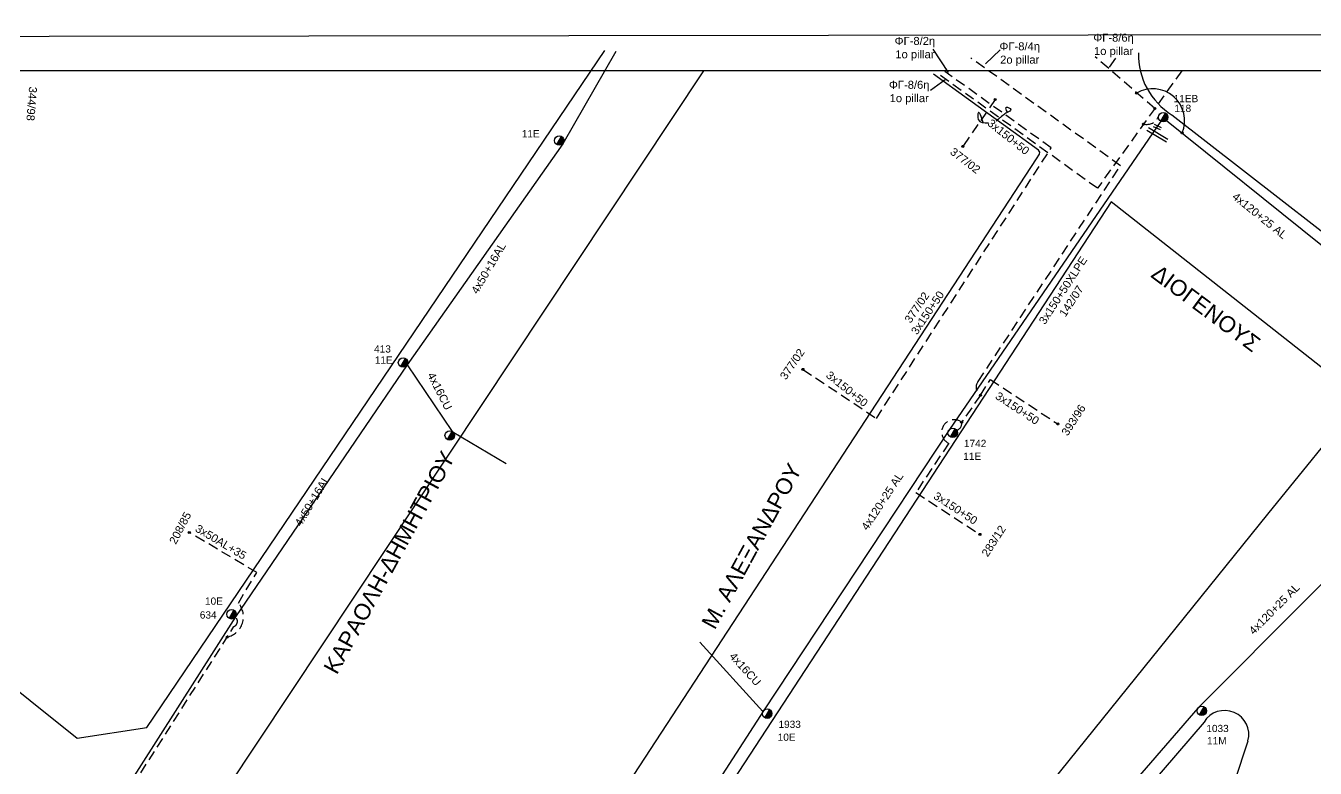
# Model space of a CAD drawing. Header units: millimetres. Extents: x -2590 to -1162, y 240 to 778.
# Drawn here: x -2170.9 to -2009.8, y 671.1 to 763.8 of the extents above; entities that cross this region are included whole.
import ezdxf
from ezdxf.enums import TextEntityAlignment as Align

# ---------------------------------------------------------------- set-up
doc = ezdxf.new("R2010")
doc.units = ezdxf.units.MM
doc.linetypes.add('DASHED', pattern=[19.05, 12.7, -6.35])
for name, color, linetype in [('3x150+50', 7, 'Continuous'), ('3x150+50 XLPE', 7, 'SYN_LINE'), ('3x50AL+35', 7, 'Continuous'), ('4x16CU', 7, 'Continuous'), ('4x50+16AL', 7, 'Continuous'), ('TEXT ΚΑΛΩΔΙΩΝ', 7, 'Continuous'), ('Άγνωστα', 7, 'Continuous'), ('Επιγραφές - Σχήματα', 7, 'Continuous'), ('Μηχανική τομή', 7, 'Continuous'), ('ΠΙΝΑΚΙΔΑ', 7, 'Continuous'), ('Στύλος ΦΜ', 7, 'Continuous'), ('Στύλος ΦΜ @ 1', 7, 'Continuous'), ('Συνδέσεις', 7, 'Continuous'), ('Συνεστραμμένα ΧΤ   4x120+25 AL', 7, 'SYN_LINE'), ('Τομή', 7, 'Continuous'), ('ΥΠΟΒΑΘΡΟ ΔΕΗ', 7, 'Continuous')]:
    doc.layers.add(name, color=color, linetype=linetype)
doc.styles.add('arial', font='ARIAL.TTF')
doc.styles.get("Standard").update_dxf_attribs({"font": 'ARIAL.TTF'})
doc.linetypes.add('SYN_LINE', pattern='A,0.5,-0.0001,["/\\/\\/\\/",Standard,S=0.1,R=0,X=0,Y=-0.05],-0.25', length=0.7501)
doc.dimstyles.new('ISO-25', dxfattribs={"dimtxt": 2.5, "dimasz": 2.5, "dimexe": 1.25, "dimexo": 0.625, "dimtad": 1, "dimtxsty": 'Standard', "dimcen": 2.5, "dimadec": 0, "dimazin": 0, "dimtfac": 1, "dimtmove": 0, "dimatfit": 3, "dimfxl": 1, "dimarcsym": 0})

# ---------------------------------------------------------------- blocks, each defined once
blk = doc.blocks.new('ΥΠΑΡΧΩΝ ΤΣΙΜΕΝΤΕΝΙΟΣ ΣΤΥΛΟΣ')
at = {"layer": 'Στύλος ΦΜ'}
blk.add_hatch(color=256, dxfattribs=at).paths.add_polyline_path([(-1.29, -2.28, 0.574793), (2.62, 0, 0.268822), (1.3, 2.27)])
blk.add_line((-1.29, -2.28), (1.3, 2.27), dxfattribs=at)
blk.add_circle((0, 0), 2.62, dxfattribs=at)
at = {"layer": 'Στύλος ΦΜ', "flags": 4}
for tag, p in [('ΑΡΙΘΜΟΣ', (-4.68, 8.05)), ('ΤΥΠΟΣ', (-4.91, 3.03))]:
    blk.add_attdef(tag, p, '', height=4, dxfattribs=at)
blk = doc.blocks.new('_ΣΥΝΔΕΣΗ')
at = {"layer": 'Συνδέσεις', "linetype": 'SYN_LINE', "ltscale": 40}
blk.add_hatch(color=256, dxfattribs=at).paths.add_polyline_path([(0.5, -0.01, 1), (-0.5, -0.01, 1)])
at = {"layer": 'Συνδέσεις'}
blk.add_circle((0, -0.01), 0.5, dxfattribs=at)
blk = doc.blocks.new('ΤΟΜΗ')
at = {"layer": 'Τομή', "ltscale": 40}
for p, q in [((-0.03, -1.92), (-11.4, -1.92)), ((-0.03, -3.42), (-11.4, -3.42))]:
    blk.add_line(p, q, dxfattribs=at)
blk = doc.blocks.new('ΜΗΧΑΝΙΚΗ ΤΟΜΗ')
at = {"layer": 'Μηχανική τομή', "ltscale": 40}
for p, q in [((0, 0.76), (-3.79, 0.76)), ((0, -0.34), (-3.79, -0.34))]:
    blk.add_line(p, q, dxfattribs=at)

msp = doc.modelspace()

# ---------------------------------------------------------------- linework, layer by layer
at = {"layer": '3x150+50', "color": 151, "linetype": 'DASHED', "lineweight": -3, "ltscale": 0.1}
for points in [[(-2029.84, 753.51), (-2037.3, 759.94)], [(-2026.48, 758.19), (-2037.02, 743.53), (-2056.96, 757.85)]]:
    msp.add_lwpolyline(points, dxfattribs=at)
at = {"layer": '3x150+50', "color": 173, "linetype": 'DASHED', "lineweight": -3, "ltscale": 0.1}
msp.add_lwpolyline([(-2073.82, 720.9), (-2064.65, 714.79), (-2042.79, 748.58), (-2056.08, 758.11)], dxfattribs=at)
at = {"layer": '3x150+50', "color": 206, "linetype": 'DASHED', "lineweight": -3, "ltscale": 0.1}
msp.add_lwpolyline([(-2049.8, 754.62), (-2053.83, 748.77)], dxfattribs=at)
at = {"layer": '3x150+50', "color": 151, "linetype": 'DASHED', "lineweight": -3, "ltscale": 0.1}
msp.add_lwpolyline([(-2031.25, 751.56, 0.382363), (-2029.38, 752.52, -0.807669)], format="xyb", dxfattribs=at)
at = {"layer": '3x150+50', "color": 62, "linetype": 'DASHED', "lineweight": -3, "ltscale": 0.1}
msp.add_lwpolyline([(-2051.64, 717.67), (-2050.4, 719.65), (-2041.97, 714.09)], dxfattribs=at)
msp.add_lwpolyline([(-2051.64, 717.67), (-2053.99, 714.3, 1.106647), (-2055.61, 711.68), (-2059.71, 705.53), (-2051.7, 700.29)], format="xyb", dxfattribs=at)
msp.add_arc((-2054.82, 714.14), 0.846, 283.7985, 11.0124, dxfattribs=at)
at = {"layer": '3x150+50 XLPE', "color": 62, "linetype": 'DASHED', "lineweight": -3, "ltscale": 0.1}
msp.add_lwpolyline([(-2051.64, 717.67, -0.461436), (-2051.91, 719.41), (-2034.14, 746.35), (-2052.84, 759.8)], format="xyb", dxfattribs=at)
at = {"layer": '3x150+50 XLPE', "color": 2, "linetype": 'DASHED', "lineweight": -3, "ltscale": 0.1}
msp.add_lwpolyline([(-2102.93, 621.89, -0.846192), (-2106.12, 625.55), (-2157.08, 666.91, 0.492061), (-2157.59, 668.9), (-2144.93, 688.78, 0.558032), (-2144.75, 689.97)], format="xyb", dxfattribs=at)
at = {"layer": '3x50AL+35', "color": 2, "linetype": 'DASHED', "lineweight": -3, "ltscale": 0.1}
msp.add_lwpolyline([(-2145.77, 687.46, 0.560707), (-2144.38, 691.72), (-2142.08, 695.52), (-2150.51, 700.54)], format="xyb", dxfattribs=at)
at = {"layer": '4x16CU', "color": 2, "linetype": 'SYN_LINE', "lineweight": -3, "ltscale": 10}
msp.add_lwpolyline([(-2123.28, 721.47), (-2117.68, 713.16), (-2110.9, 709.14)], dxfattribs=at)
at = {"layer": '4x16CU', "color": 62, "linetype": 'SYN_LINE', "lineweight": -3, "ltscale": 10}
msp.add_lwpolyline([(-2078.82, 678.16), (-2086.69, 686.84)], dxfattribs=at)
at = {"layer": '4x50+16AL', "color": 2, "linetype": 'Continuous', "lineweight": -3, "ltscale": 0.1}
msp.add_lwpolyline([(-2097.22, 760.63), (-2103.84, 749.09), (-2123.28, 721.47), (-2144.73, 690.01), (-2164.07, 659.68)], dxfattribs=at)
at = {"layer": 'ΠΙΝΑΚΙΔΑ', "linetype": 'Continuous', "lineweight": -3, "ltscale": 0.1}
msp.add_lwpolyline([(-1161.6, 241.57), (-2590.11, 239.72), (-2590.12, 761.97), (-1161.61, 763.82)], close=True, dxfattribs=at)
at = {"layer": 'ΠΙΝΑΚΙΔΑ', "linetype": 'Continuous', "lineweight": -3}
msp.add_lwpolyline([(-2586.4, 249.27), (-1235.78, 249.27), (-1235.78, 758.19), (-2586.4, 758.19)], close=True, dxfattribs=at)
at = {"layer": 'Συνεστραμμένα ΧΤ   4x120+25 AL', "color": 62, "linetype": 'SYN_LINE', "lineweight": -3, "ltscale": 10}
msp.add_lwpolyline([(-2029.09, 751.9), (-2055.52, 713.41), (-2078.75, 678.27), (-2094.16, 654.39), (-2104.16, 640.24)], dxfattribs=at)
at = {"layer": 'Συνεστραμμένα ΧΤ   4x120+25 AL', "color": 151, "linetype": 'SYN_LINE', "lineweight": -3, "ltscale": 10}
msp.add_lwpolyline([(-2028.37, 752.01), (-2009.11, 736.51), (-1988.81, 721.4)], dxfattribs=at)
at = {"layer": 'Συνεστραμμένα ΧΤ   4x120+25 AL', "color": 6, "linetype": 'SYN_LINE', "lineweight": -3, "ltscale": 10}
msp.add_lwpolyline([(-1988.61, 720.56), (-1996.29, 706.82), (-2024.46, 678.59), (-2038.45, 662.44), (-2052.07, 646.31)], dxfattribs=at)
at = {"layer": 'ΥΠΟΒΑΘΡΟ ΔΕΗ', "lineweight": -3}
for points in [[(-2177.61, 759.97), (-2200.21, 703.4), (-2164.52, 674.84), (-2155.82, 676.15), (-2098.58, 760.74)], [(-2086.27, 758.19), (-2149.82, 662.56), (-2099.15, 621.44), (-2060.68, 653.54), (-2044.71, 666.87), (-2015.72, 702.8), (-2004.02, 717.24), (-2035.32, 741.85), (-2092.99, 653.61), (-2084.5, 648.46)], [(-2113.06, 666.5), (-2101.84, 659.71), (-2044.65, 747.22), (-2044.27, 747.79), (-2044.23, 748.03), (-2044.38, 748.29), (-2057.5, 757.77)], [(-1996.17, 728.16), (-2027.7, 752.68)], [(-2023.69, 676.83), (-2035.71, 662.83)], [(-2036.72, 659.01), (-2024.84, 654.35), (-2018.2, 674.5)]]:
    msp.add_lwpolyline(points, dxfattribs=at)
for centre, radius, start, end in [((-2022.99, 760.25), 8.91, 178.8504, 238.1545), ((-2021.11, 675.29), 3.01, 344.7773, 149.278)]:
    msp.add_arc(centre, radius, start, end, dxfattribs=at)
at = {"layer": 'ΥΠΟΒΑΘΡΟ ΔΕΗ', "lineweight": -3, "ltscale": 0.1}
msp.add_arc((-2030.12, 751.96), 4, 337.6569, 120.2983, dxfattribs=at)
at = {"layer": 'ΥΠΟΒΑΘΡΟ ΔΕΗ', "lineweight": -3}
for points in [[(-2051.31, 751.73), (-2051.9, 752.98), (-2051.92, 752.13), (-2050.64, 751.71)], [(-2048.26, 753.02), (-2048.41, 753.65), (-2047.84, 753.37), (-2048.31, 752.99), (-2048.59, 752.81), (-2049.67, 751.92)]]:
    msp.add_spline(points, degree=3, dxfattribs=at)

# ---------------------------------------------------------------- block references
at = {"layer": 'Μηχανική τομή', "lineweight": -3, "xscale": 0.2499999999999677, "yscale": 0.2499999999999677, "zscale": 0.2499999999999677, "rotation": 156.2943178275487}
msp.add_blockref('ΜΗΧΑΝΙΚΗ ΤΟΜΗ', (-2029.97, 751.44), dxfattribs=at)
at = {"layer": 'Στύλος ΦΜ @ 1', "lineweight": -3, "ltscale": 40}
ref = msp.add_blockref('ΥΠΑΡΧΩΝ ΤΣΙΜΕΝΤΕΝΙΟΣ ΣΤΥΛΟΣ', (-2028.8, 752.41), dxfattribs=dict(at, xscale=0.2249999999999943, yscale=0.2249999999999943, zscale=0.2249999999999943))
ref.add_attrib('ΤΥΠΟΣ', '11EB', dxfattribs={"layer": 'Στύλος ΦΜ', "height": 0.9, "flags": 4}).set_placement((-2027.49, 754.01), align=Align.BOTTOM_LEFT)
ref.add_attrib('ΑΡΙΘΜΟΣ', '118', (-2027.4, 753.06), dxfattribs={"layer": 'Στύλος ΦΜ', "height": 0.9, "flags": 4})
ref = msp.add_blockref('ΥΠΑΡΧΩΝ ΤΣΙΜΕΝΤΕΝΙΟΣ ΣΤΥΛΟΣ', (-2104.27, 749.49), dxfattribs=dict(at, xscale=0.2249999999999943, yscale=0.2249999999999943, zscale=0.2249999999999943))
ref.add_attrib('ΤΥΠΟΣ', '11E', dxfattribs={"layer": 'Στύλος ΦΜ', "height": 0.9, "flags": 4}).set_placement((-2108.96, 749.62), align=Align.BOTTOM_LEFT)
ref = msp.add_blockref('ΥΠΑΡΧΩΝ ΤΣΙΜΕΝΤΕΝΙΟΣ ΣΤΥΛΟΣ', (-2123.8, 721.76), dxfattribs=dict(at, xscale=0.2249999999999943, yscale=0.2249999999999943, zscale=0.2249999999999943))
ref.add_attrib('ΤΥΠΟΣ', '11E', dxfattribs={"layer": 'Στύλος ΦΜ', "height": 0.9, "flags": 4}).set_placement((-2127.33, 721.35), align=Align.BOTTOM_LEFT)
ref.add_attrib('ΑΡΙΘΜΟΣ', '413', (-2127.42, 723.01), dxfattribs={"layer": 'Στύλος ΦΜ', "height": 0.9, "flags": 4})
at = {"layer": 'Στύλος ΦΜ @ 1', "lineweight": -3, "ltscale": 40, "xscale": 0.2249999999999943, "yscale": 0.2249999999999943, "zscale": 0.2249999999999943}
msp.add_blockref('ΥΠΑΡΧΩΝ ΤΣΙΜΕΝΤΕΝΙΟΣ ΣΤΥΛΟΣ', (-2117.97, 712.65), dxfattribs=at)
at = {"layer": 'Στύλος ΦΜ @ 1', "lineweight": -3, "ltscale": 40}
ref = msp.add_blockref('ΥΠΑΡΧΩΝ ΤΣΙΜΕΝΤΕΝΙΟΣ ΣΤΥΛΟΣ', (-2055.11, 712.99), dxfattribs=dict(at, xscale=0.2249999999999943, yscale=0.2249999999999943, zscale=0.2249999999999943))
ref.add_attrib('ΤΥΠΟΣ', '11E', dxfattribs={"layer": 'Στύλος ΦΜ', "height": 0.9, "flags": 4}).set_placement((-2053.79, 709.33), align=Align.BOTTOM_LEFT)
ref.add_attrib('ΑΡΙΘΜΟΣ', '1742', (-2053.7, 711.21), dxfattribs={"layer": 'Στύλος ΦΜ', "height": 0.9, "flags": 4})
ref = msp.add_blockref('ΥΠΑΡΧΩΝ ΤΣΙΜΕΝΤΕΝΙΟΣ ΣΤΥΛΟΣ', (-2145.23, 690.31), dxfattribs=dict(at, xscale=0.2249999999999943, yscale=0.2249999999999943, zscale=0.2249999999999943))
ref.add_attrib('ΤΥΠΟΣ', '10E', dxfattribs={"layer": 'Στύλος ΦΜ', "height": 0.9, "flags": 4}).set_placement((-2148.55, 691.24), align=Align.BOTTOM_LEFT)
ref.add_attrib('ΑΡΙΘΜΟΣ', '634', (-2149.2, 689.78), dxfattribs={"layer": 'Στύλος ΦΜ', "height": 0.9, "flags": 4})
ref = msp.add_blockref('ΥΠΑΡΧΩΝ ΤΣΙΜΕΝΤΕΝΙΟΣ ΣΤΥΛΟΣ', (-2078.29, 677.9), dxfattribs=dict(at, xscale=0.2249999999999943, yscale=0.2249999999999943, zscale=0.2249999999999943))
ref.add_attrib('ΤΥΠΟΣ', '10E', dxfattribs={"layer": 'Στύλος ΦΜ', "height": 0.9, "flags": 4}).set_placement((-2076.98, 674.24), align=Align.BOTTOM_LEFT)
ref.add_attrib('ΑΡΙΘΜΟΣ', '1933', (-2076.88, 676.12), dxfattribs={"layer": 'Στύλος ΦΜ', "height": 0.9, "flags": 4})
ref = msp.add_blockref('ΥΠΑΡΧΩΝ ΤΣΙΜΕΝΤΕΝΙΟΣ ΣΤΥΛΟΣ', (-2023.98, 678.25), dxfattribs=dict(at, xscale=0.2249999999999943, yscale=0.2249999999999943, zscale=0.2249999999999943))
ref.add_attrib('ΤΥΠΟΣ', '11M', dxfattribs={"layer": 'Στύλος ΦΜ', "height": 0.9, "flags": 4}).set_placement((-2023.32, 673.8), align=Align.BOTTOM_LEFT)
ref.add_attrib('ΑΡΙΘΜΟΣ', '1033', (-2023.41, 675.6), dxfattribs={"layer": 'Στύλος ΦΜ', "height": 0.9, "flags": 4})
at = {"layer": 'Συνδέσεις', "lineweight": -3, "xscale": 0.25, "yscale": 0.25, "zscale": 0.25}
for p in [(-2049.8, 754.62), (-2032.13, 755.42), (-2029.84, 753.51), (-2031.25, 751.56), (-2026.42, 750.44), (-2053.83, 748.77), (-2073.82, 720.91), (-2051.64, 717.67), (-2053.99, 714.3), (-2041.97, 714.09), (-2150.51, 700.54), (-2051.7, 700.3), (-2145.77, 687.47)]:
    msp.add_blockref('_ΣΥΝΔΕΣΗ', p, dxfattribs=at)
at = {"layer": 'Τομή', "lineweight": -3, "xscale": 0.2499999999999997, "yscale": 0.2499999999999997, "zscale": 0.2499999999999997, "rotation": 148.908142432124}
msp.add_blockref('ΤΟΜΗ', (-2031.09, 750.4), dxfattribs=at)

# ---------------------------------------------------------------- texts
at = {"layer": 'TEXT ΚΑΛΩΔΙΩΝ', "linetype": 'Continuous', "lineweight": -3, "ltscale": 0.1}
for s, rotation, p in [('3x150+50', 321.3963, (-2048.13, 749.95)), ('4x120+25 AL', 321.1703, (-2016.73, 740.11)), ('4x50+16AL', 59.6491, (-2113.13, 733.55)), ('3x150+50XLPE', 56.8348, (-2041.33, 730.78)), ('3x150+50', 56, (-2058.25, 727.98)), ('3x150+50', 321.3963, (-2068.31, 718.47)), ('4x16CU', 296.9321, (-2119.2, 718.18)), ('3x150+50', 326.6081, (-2047.03, 716.05)), ('4x120+25 AL', 56.5291, (-2063.91, 704.43)), ('4x50+16AL', 58.8496, (-2135.14, 704.5)), ('3x150+50', 326.8171, (-2054.75, 703.57)), ('3x50AL+35', 329.2345, (-2146.56, 699.35)), ('4x120+25 AL', 45.0661, (-2014.92, 690.98)), ('4x16CU', 312.2385, (-2081.03, 683.47))]:
    msp.add_text(s, height=1, rotation=rotation, dxfattribs=at).set_placement(p, align=Align.MIDDLE_CENTER)
at = {"layer": 'Άγνωστα', "color": 7, "lineweight": -3, "char_height": 1, "attachment_point": 1}
for s, insert, rotation in [('344/98', (-2169.53, 756.17), 265.2865), ('377/02', (-2054.92, 748.69), 322.3498), ('377/02', (-2061.2, 727.16), 55.7594), ('142/07', (-2041.86, 727.92), 57), ('377/02', (-2076.78, 720.08), 55.7594), ('393/96', (-2041.59, 713.06), 57), ('208/85', (-2153.08, 699.43), 62.5632), ('283/12', (-2051.57, 697.95), 57)]:
    msp.add_mtext_dynamic_manual_height_columns(s, width=1.8, gutter_width=2.31, heights=[0.73], dxfattribs=dict(at, insert=insert, rotation=rotation))
at = {"layer": 'Επιγραφές - Σχήματα', "ltscale": 0.1, "char_height": 1, "width": 14.9177, "attachment_point": 5}
for s, insert in [('ΦΓ-8/2η\\P1o pillar', (-2059.83, 760.95)), ('ΦΓ-8/6η\\P1o pillar', (-2035, 761.36)), ('ΦΓ-8/4η\\P2o pillar', (-2046.73, 760.28)), ('ΦΓ-8/6η\\P1o pillar', (-2060.54, 755.47))]:
    msp.add_mtext(s, dxfattribs=dict(at, insert=insert))
at = {"layer": 'ΥΠΟΒΑΘΡΟ ΔΕΗ', "lineweight": -3, "ltscale": 40, "char_height": 2, "width": 26.3134, "attachment_point": 1, "style": 'arial'}
for s, insert, rotation in [('ΔΙΟΓΕΝΟΥΣ', (-2029.27, 734.12), 323.3327), ('ΚΑΡΑΟΛΗ-ΔΗΜΗΤΡΙΟΥ', (-2133.83, 683.62), 61.4662), ('Μ. ΑΛΕΞΑΝΔΡΟΥ', (-2086.6, 689.24), 61.4662)]:
    msp.add_mtext(s, dxfattribs=dict(at, insert=insert, rotation=rotation))

# ---------------------------------------------------------------- leaders
at = {"layer": 'Επιγραφές - Σχήματα', "ltscale": 40}
for points in [[(-2055.64, 758.01), (-2057.54, 760.9)], [(-2051.01, 759.09), (-2049.19, 760.83)], [(-2035.52, 758.66), (-2034.71, 759.77)], [(-2056.05, 757.08), (-2057.9, 755.76)]]:
    msp.add_leader(points, dimstyle='ISO-25', override={"dimasz": 0.5, "dimtad": 0}, dxfattribs=at)

doc.saveas('drawing.dxf')
